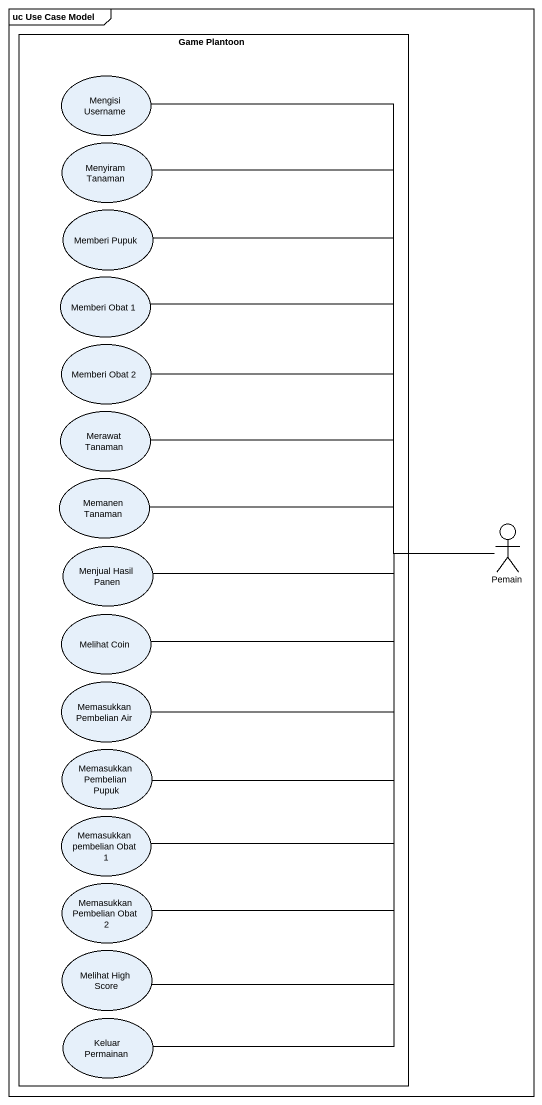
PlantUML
@startuml
mainframe uc Use Case Model
rectangle "Game Plantoon" as Game_Plantoon {
  usecase "Mengisi Username" as Mengisi_Username
  usecase "Menyiram Tanaman" as Menyiram_Tanaman
  usecase "Memberi Pupuk" as Memberi_Pupuk
  usecase "Memberi Obat 1" as Memberi_Obat_1
  usecase "Memberi Obat 2" as Memberi_Obat_2
  usecase "Merawat Tanaman" as Merawat_Tanaman
  usecase "Memanen Tanaman" as Memanen_Tanaman
  usecase "Menjual Hasil Panen" as Menjual_Hasil_Panen
  usecase "Melihat Coin" as Melihat_Coin
  usecase "Memasukkan Pembelian Air" as Memasukkan_Pembelian_Air
  usecase "Memasukkan Pembelian Pupuk" as Memasukkan_Pembelian_Pupuk
  usecase "Memasukkan pembelian Obat 1" as Memasukkan_pembelian_Obat_1
  usecase "Memasukkan Pembelian Obat 2" as Memasukkan_Pembelian_Obat_2
  usecase "Melihat High Score" as Melihat_High_Score
  usecase "Keluar Permainan" as Keluar_Permainan
}
actor Pemain
Pemain -up- Mengisi_Username
Pemain -up- Menyiram_Tanaman
Pemain -up- Memberi_Pupuk
Pemain -up- Memberi_Obat_1
Pemain -left- Memberi_Obat_2
Pemain -left- Merawat_Tanaman
Pemain -left- Memanen_Tanaman
Pemain -left- Menjual_Hasil_Panen
Pemain -left- Melihat_Coin
Pemain -left- Memasukkan_Pembelian_Air
Pemain -left- Memasukkan_Pembelian_Pupuk
Pemain -- Memasukkan_pembelian_Obat_1
Pemain -- Memasukkan_Pembelian_Obat_2
Pemain -- Melihat_High_Score
Pemain -- Keluar_Permainan
@enduml
